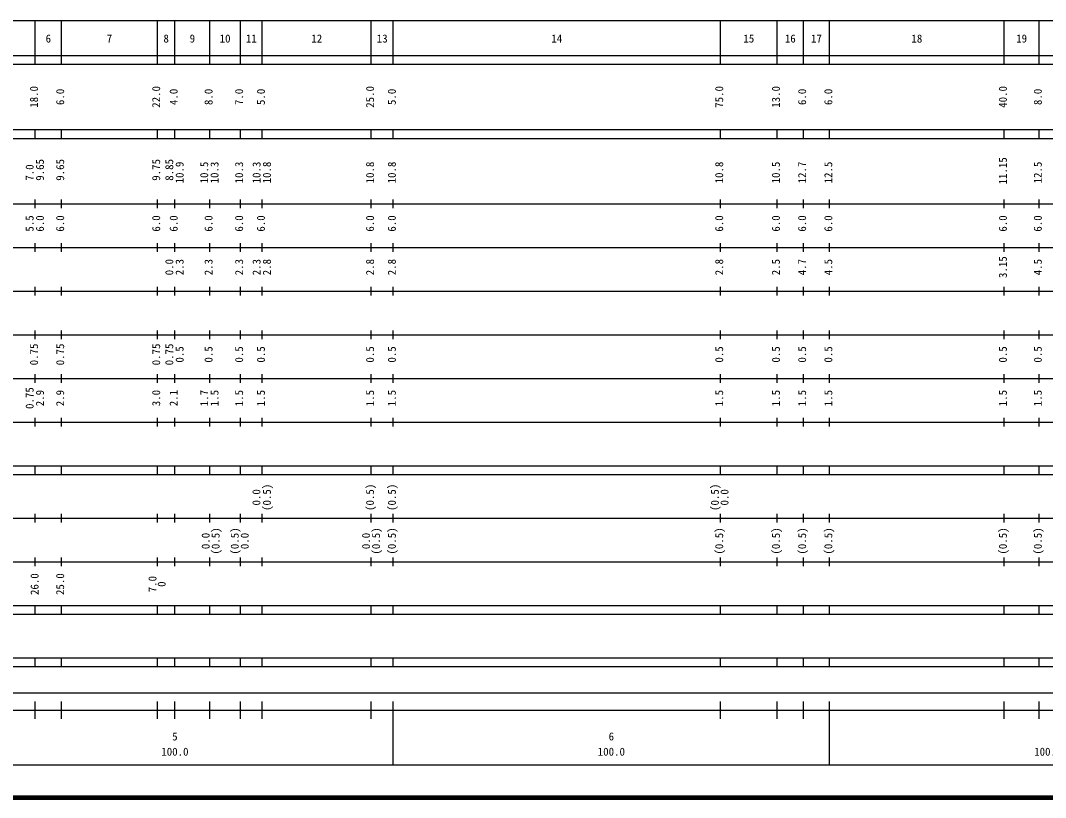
# Model space of a CAD drawing. Units: millimetres on the paper, enlarged 1000 times. Extents: x 40000 to 680000, y 20000 to 380000.
# Drawn here: x 282622 to 517474, y 20000 to 198000 of the extents above; entities that cross this region are included whole.
import ezdxf
from ezdxf.enums import TextEntityAlignment as Align

# ---------------------------------------------------------------- set-up
doc = ezdxf.new("R2010")
doc.units = ezdxf.units.MM
doc.header["$LTSCALE"] = 1000
doc.layers.add('M-TTL', color=2, linetype='Continuous', lineweight=140)
doc.layers.add('M-TTL-BAND', color=7, linetype='Continuous', lineweight=25)
doc.styles.add('ＭＳ ゴシック', font='')
doc.styles.get('ＭＳ ゴシック').set_extended_font_data('MS Gothic')

msp = doc.modelspace()

# ---------------------------------------------------------------- linework, layer by layer
at = {"layer": 'M-TTL'}
msp.add_line((40000, 20000), (680000, 20000), dxfattribs=at)
at = {"layer": 'M-TTL-BAND'}
for p, q in [((68000, 198000), (579000, 198000)), ((286000, 188000), (286000, 198000)), ((292000, 188000), (292000, 198000)), ((314000, 188000), (314000, 198000)), ((318000, 188000), (318000, 198000)), ((326000, 188000), (326000, 198000)), ((333000, 188000), (333000, 198000)), ((338000, 188000), (338000, 198000)), ((363000, 188000), (363000, 198000)), ((368000, 188000), (368000, 198000)), ((443000, 188000), (443000, 198000)), ((456000, 188000), (456000, 198000)), ((462000, 188000), (462000, 198000)), ((468000, 188000), (468000, 198000)), ((508000, 188000), (508000, 198000)), ((516000, 188000), (516000, 198000)), ((40000, 190000), (579000, 190000)), ((40000, 188000), (579000, 188000)), ((40000, 173000), (579000, 173000)), ((286000, 171000), (286000, 173000)), ((292000, 171000), (292000, 173000)), ((314000, 171000), (314000, 173000)), ((318000, 171000), (318000, 173000)), ((326000, 171000), (326000, 173000)), ((333000, 171000), (333000, 173000)), ((338000, 171000), (338000, 173000)), ((363000, 171000), (363000, 173000)), ((368000, 171000), (368000, 173000)), ((443000, 171000), (443000, 173000)), ((456000, 171000), (456000, 173000)), ((462000, 171000), (462000, 173000)), ((468000, 171000), (468000, 173000)), ((508000, 171000), (508000, 173000)), ((516000, 171000), (516000, 173000)), ((40000, 171000), (579000, 171000)), ((40000, 156000), (579000, 156000)), ((286000, 155000), (286000, 157000)), ((292000, 155000), (292000, 157000)), ((314000, 155000), (314000, 157000)), ((318000, 155000), (318000, 157000)), ((326000, 155000), (326000, 157000)), ((333000, 155000), (333000, 157000)), ((338000, 155000), (338000, 157000)), ((363000, 155000), (363000, 157000)), ((368000, 155000), (368000, 157000)), ((443000, 155000), (443000, 157000)), ((456000, 155000), (456000, 157000)), ((462000, 155000), (462000, 157000)), ((468000, 155000), (468000, 157000)), ((508000, 155000), (508000, 157000)), ((516000, 155000), (516000, 157000)), ((46000, 146000), (579000, 146000)), ((286000, 145000), (286000, 147000)), ((292000, 145000), (292000, 147000)), ((314000, 145000), (314000, 147000)), ((318000, 145000), (318000, 147000)), ((326000, 145000), (326000, 147000)), ((333000, 145000), (333000, 147000)), ((338000, 145000), (338000, 147000)), ((363000, 145000), (363000, 147000)), ((368000, 145000), (368000, 147000)), ((443000, 145000), (443000, 147000)), ((456000, 145000), (456000, 147000)), ((462000, 145000), (462000, 147000)), ((468000, 145000), (468000, 147000)), ((508000, 145000), (508000, 147000)), ((516000, 145000), (516000, 147000)), ((286000, 135000), (286000, 137000)), ((292000, 135000), (292000, 137000)), ((314000, 135000), (314000, 137000)), ((318000, 135000), (318000, 137000)), ((326000, 135000), (326000, 137000)), ((333000, 135000), (333000, 137000)), ((338000, 135000), (338000, 137000)), ((363000, 135000), (363000, 137000)), ((368000, 135000), (368000, 137000)), ((443000, 135000), (443000, 137000)), ((456000, 135000), (456000, 137000)), ((462000, 135000), (462000, 137000)), ((468000, 135000), (468000, 137000)), ((508000, 135000), (508000, 137000)), ((516000, 135000), (516000, 137000)), ((52000, 136000), (579000, 136000)), ((286000, 125000), (286000, 127000)), ((292000, 125000), (292000, 127000)), ((314000, 125000), (314000, 127000)), ((318000, 125000), (318000, 127000)), ((326000, 125000), (326000, 127000)), ((333000, 125000), (333000, 127000)), ((338000, 125000), (338000, 127000)), ((363000, 125000), (363000, 127000)), ((368000, 125000), (368000, 127000)), ((443000, 125000), (443000, 127000)), ((456000, 125000), (456000, 127000)), ((462000, 125000), (462000, 127000)), ((468000, 125000), (468000, 127000)), ((508000, 125000), (508000, 127000)), ((516000, 125000), (516000, 127000)), ((46000, 126000), (579000, 126000)), ((52000, 116000), (579000, 116000)), ((286000, 115000), (286000, 117000)), ((292000, 115000), (292000, 117000)), ((314000, 115000), (314000, 117000)), ((318000, 115000), (318000, 117000)), ((326000, 115000), (326000, 117000)), ((333000, 115000), (333000, 117000)), ((338000, 115000), (338000, 117000)), ((363000, 115000), (363000, 117000)), ((368000, 115000), (368000, 117000)), ((443000, 115000), (443000, 117000)), ((456000, 115000), (456000, 117000)), ((462000, 115000), (462000, 117000)), ((468000, 115000), (468000, 117000)), ((508000, 115000), (508000, 117000)), ((516000, 115000), (516000, 117000)), ((46000, 106000), (579000, 106000)), ((286000, 105000), (286000, 107000)), ((292000, 105000), (292000, 107000)), ((314000, 105000), (314000, 107000)), ((318000, 105000), (318000, 107000)), ((326000, 105000), (326000, 107000)), ((333000, 105000), (333000, 107000)), ((338000, 105000), (338000, 107000)), ((363000, 105000), (363000, 107000)), ((368000, 105000), (368000, 107000)), ((443000, 105000), (443000, 107000)), ((456000, 105000), (456000, 107000)), ((462000, 105000), (462000, 107000)), ((468000, 105000), (468000, 107000)), ((508000, 105000), (508000, 107000)), ((516000, 105000), (516000, 107000)), ((40000, 96000), (579000, 96000)), ((40000, 94000), (579000, 94000)), ((286000, 94000), (286000, 96000)), ((292000, 94000), (292000, 96000)), ((314000, 94000), (314000, 96000)), ((318000, 94000), (318000, 96000)), ((326000, 94000), (326000, 96000)), ((333000, 94000), (333000, 96000)), ((338000, 94000), (338000, 96000)), ((363000, 94000), (363000, 96000)), ((368000, 94000), (368000, 96000)), ((443000, 94000), (443000, 96000)), ((456000, 94000), (456000, 96000)), ((462000, 94000), (462000, 96000)), ((468000, 94000), (468000, 96000)), ((508000, 94000), (508000, 96000)), ((516000, 94000), (516000, 96000)), ((286000, 83000), (286000, 85000)), ((292000, 83000), (292000, 85000)), ((314000, 83000), (314000, 85000)), ((318000, 83000), (318000, 85000)), ((326000, 83000), (326000, 85000)), ((333000, 83000), (333000, 85000)), ((338000, 83000), (338000, 85000)), ((363000, 83000), (363000, 85000)), ((368000, 83000), (368000, 85000)), ((443000, 83000), (443000, 85000)), ((456000, 83000), (456000, 85000)), ((462000, 83000), (462000, 85000)), ((468000, 83000), (468000, 85000)), ((508000, 83000), (508000, 85000)), ((516000, 83000), (516000, 85000)), ((49000, 84000), (579000, 84000)), ((40000, 74000), (579000, 74000)), ((286000, 73000), (286000, 75000)), ((292000, 73000), (292000, 75000)), ((314000, 73000), (314000, 75000)), ((318000, 73000), (318000, 75000)), ((326000, 73000), (326000, 75000)), ((333000, 73000), (333000, 75000)), ((338000, 73000), (338000, 75000)), ((363000, 73000), (363000, 75000)), ((368000, 73000), (368000, 75000)), ((443000, 73000), (443000, 75000)), ((456000, 73000), (456000, 75000)), ((462000, 73000), (462000, 75000)), ((468000, 73000), (468000, 75000)), ((508000, 73000), (508000, 75000)), ((516000, 73000), (516000, 75000)), ((40000, 64000), (579000, 64000)), ((286000, 62000), (286000, 64000)), ((292000, 62000), (292000, 64000)), ((314000, 62000), (314000, 64000)), ((318000, 62000), (318000, 64000)), ((326000, 62000), (326000, 64000)), ((333000, 62000), (333000, 64000)), ((338000, 62000), (338000, 64000)), ((363000, 62000), (363000, 64000)), ((368000, 62000), (368000, 64000)), ((443000, 62000), (443000, 64000)), ((456000, 62000), (456000, 64000)), ((462000, 62000), (462000, 64000)), ((468000, 62000), (468000, 64000)), ((508000, 62000), (508000, 64000)), ((516000, 62000), (516000, 64000)), ((40000, 62000), (579000, 62000)), ((40000, 52000), (579000, 52000)), ((286000, 50000), (286000, 52000)), ((292000, 50000), (292000, 52000)), ((314000, 50000), (314000, 52000)), ((318000, 50000), (318000, 52000)), ((326000, 50000), (326000, 52000)), ((333000, 50000), (333000, 52000)), ((338000, 50000), (338000, 52000)), ((363000, 50000), (363000, 52000)), ((368000, 50000), (368000, 52000)), ((443000, 50000), (443000, 52000)), ((456000, 50000), (456000, 52000)), ((462000, 50000), (462000, 52000)), ((468000, 50000), (468000, 52000)), ((508000, 50000), (508000, 52000)), ((516000, 50000), (516000, 52000)), ((40000, 50000), (579000, 50000)), ((71000, 44000), (565000, 44000)), ((40000, 40000), (579000, 40000)), ((286000, 38000), (286000, 42000)), ((292000, 38000), (292000, 42000)), ((314000, 38000), (314000, 42000)), ((318000, 38000), (318000, 42000)), ((326000, 38000), (326000, 42000)), ((333000, 38000), (333000, 42000)), ((338000, 38000), (338000, 42000)), ((363000, 38000), (363000, 42000)), ((368000, 27500), (368000, 42000)), ((443000, 38000), (443000, 42000)), ((456000, 38000), (456000, 42000)), ((462000, 38000), (462000, 42000)), ((468000, 27500), (468000, 42000)), ((508000, 38000), (508000, 42000)), ((516000, 38000), (516000, 42000)), ((68000, 27500), (579000, 27500))]:
    msp.add_line(p, q, dxfattribs=at)

# ---------------------------------------------------------------- texts
at = {"layer": 'M-TTL-BAND', "style": 'ＭＳ ゴシック'}
for s, p in [('6', (289000, 192405)), ('7', (303000, 192405)), ('8', (316000, 192405)), ('9', (322000, 192405)), ('10', (329500, 192405)), ('11', (335500, 192405)), ('12', (350500, 192405)), ('13', (365500, 192405)), ('14', (405500, 192405)), ('15', (449500, 192405)), ('16', (459000, 192405)), ('17', (465000, 192405)), ('18', (488000, 192405)), ('19', (512000, 192405)), ('5', (318000, 32523)), ('6', (418000, 32523)), ('100.0', (318000, 29033)), ('100.0', (418000, 29033)), ('100.0', (518000, 29033))]:
    msp.add_text(s, height=1833, dxfattribs=at).set_placement(p, align=Align.BOTTOM_CENTER)
for s, p in [('18.0', (287169, 180500)), ('6.0', (293169, 180500)), ('22.0', (315169, 180500)), ('4.0', (319169, 180500)), ('8.0', (327169, 180500)), ('7.0', (334169, 180500)), ('5.0', (339169, 180500)), ('25.0', (364169, 180500)), ('5.0', (369169, 180500)), ('75.0', (444169, 180500)), ('13.0', (457169, 180500)), ('6.0', (463169, 180500)), ('6.0', (469169, 180500)), ('40.0', (509169, 180500)), ('8.0', (517169, 180500)), ('7.0', (286169, 163174)), ('9.65', (288539, 163779)), ('9.65', (293169, 163779)), ('9.75', (315169, 163779)), ('8.85', (318169, 163779)), ('10.9', (320539, 163174)), ('10.5', (326169, 163174)), ('10.3', (328539, 163174)), ('10.3', (334169, 163174)), ('10.3', (338169, 163174)), ('10.8', (340539, 163174)), ('10.8', (364169, 163174)), ('10.8', (369169, 163174)), ('10.8', (444169, 163174)), ('10.5', (457169, 163174)), ('12.7', (463169, 163174)), ('12.5', (469169, 163174)), ('11.15', (509169, 163561)), ('12.5', (517169, 163174)), ('5.5', (286169, 151500)), ('6.0', (288539, 151500)), ('6.0', (293169, 151500)), ('6.0', (315169, 151500)), ('6.0', (319169, 151500)), ('6.0', (327169, 151500)), ('6.0', (334169, 151500)), ('6.0', (339169, 151500)), ('6.0', (364169, 151500)), ('6.0', (369169, 151500)), ('6.0', (444169, 151500)), ('6.0', (457169, 151500)), ('6.0', (463169, 151500)), ('6.0', (469169, 151500)), ('6.0', (509169, 151500)), ('6.0', (517169, 151500)), ('3.15', (509169, 141500)), ('0.0', (318169, 141500)), ('2.3', (320539, 141500)), ('2.3', (327169, 141500)), ('2.3', (334169, 141500)), ('2.3', (338169, 141500)), ('2.8', (340539, 141500)), ('2.8', (364169, 141500)), ('2.8', (369169, 141500)), ('2.8', (444169, 141500)), ('2.5', (457169, 141500)), ('4.7', (463169, 141500)), ('4.5', (469169, 141500)), ('4.5', (517169, 141500)), ('0.75', (287169, 121500)), ('0.75', (293169, 121500)), ('0.75', (315169, 121500)), ('0.75', (318169, 121500)), ('0.5', (320539, 121500)), ('0.5', (327169, 121500)), ('0.5', (334169, 121500)), ('0.5', (339169, 121500)), ('0.5', (364169, 121500)), ('0.5', (369169, 121500)), ('0.5', (444169, 121500)), ('0.5', (457169, 121500)), ('0.5', (463169, 121500)), ('0.5', (469169, 121500)), ('0.5', (509169, 121500)), ('0.5', (517169, 121500)), ('0.75', (286169, 111500)), ('2.9', (288539, 111500)), ('2.9', (293169, 111500)), ('3.0', (315169, 111500)), ('2.1', (319169, 111500)), ('1.7', (326169, 111500)), ('1.5', (328539, 111500)), ('1.5', (334169, 111500)), ('1.5', (339169, 111500)), ('1.5', (364169, 111500)), ('1.5', (369169, 111500)), ('1.5', (444169, 111500)), ('1.5', (457169, 111500)), ('1.5', (463169, 111500)), ('1.5', (469169, 111500)), ('1.5', (509169, 111500)), ('1.5', (517169, 111500)), ('0.0', (338126, 88764)), ('(0.5)', (340539, 88764)), ('(0.5)', (364169, 88764)), ('(0.5)', (369169, 88764)), ('(0.5)', (443169, 88764)), ('0.0', (445387, 88764)), ('0.0', (326499, 78764)), ('(0.5)', (328785, 78764)), ('(0.5)', (333169, 78764)), ('0.0', (335445, 78764)), ('0.0', (363253, 78764)), ('(0.5)', (365539, 78764)), ('(0.5)', (369169, 78764)), ('(0.5)', (444169, 78764)), ('(0.5)', (457169, 78764)), ('(0.5)', (463169, 78764)), ('(0.5)', (469169, 78764)), ('(0.5)', (509169, 78764)), ('(0.5)', (517169, 78764)), ('26.0', (287307, 68876)), ('25.0', (293169, 68876)), ('7.0', (314325, 68876)), ('0', (316409, 68876))]:
    msp.add_text(s, height=1833, rotation=90, dxfattribs=at).set_placement(p, align=Align.BOTTOM_CENTER)

doc.saveas('drawing.dxf')
